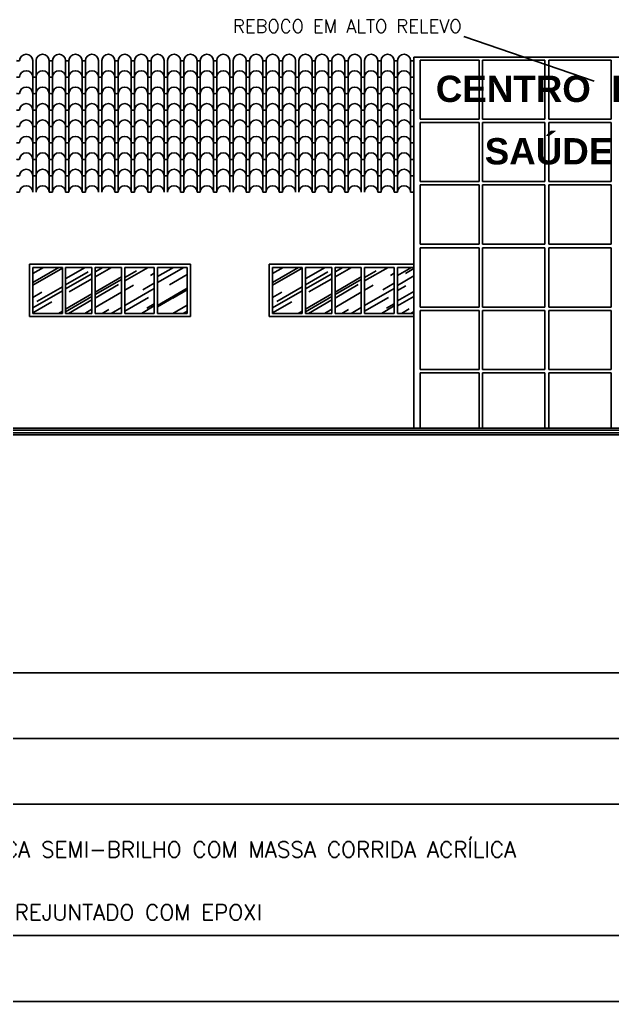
# Model space of a CAD drawing. Extents: x -410.3 to -320, y 119.3 to 190.5.
# Drawn here: x -371.6 to -362.58, y 119.26 to 134.2 of the extents above; entities that cross this region are included whole.
import ezdxf
from ezdxf.enums import TextEntityAlignment as Align

# ---------------------------------------------------------------- set-up
doc = ezdxf.new("R2010")
doc.units = 0
doc.header["$MEASUREMENT"] = 0
for name, color, linetype in [('ALVENARIA2', 9, 'CONTINUOUS'), ('COBERTURA', 6, 'CONTINUOUS'), ('HATCH', 30, 'CONTINUOUS'), ('JAPOR', 142, 'CONTINUOUS'), ('MARGEM1', 20, 'CONTINUOUS'), ('MARGEM3', 81, 'CONTINUOUS'), ('TEXTO2', 40, 'CONTINUOUS'), ('TEXTO3', 3, 'CONTINUOUS'), ('TEXTO5', 5, 'CONTINUOUS')]:
    doc.layers.add(name, color=color, linetype=linetype)
doc.styles.add('SANSSERIFBOLD', font='sasb____.pfb')
doc.styles.add('SIMPLEX', font='SIMPLEX.SHX')

msp = doc.modelspace()

# ---------------------------------------------------------------- hatches: boundary and pattern name
at = {"layer": 'JAPOR', "linetype": 'ByBlock'}
h = msp.add_hatch(dxfattribs=at)
h.set_pattern_fill('AR-RROOF', color=256, scale=0.3, angle=30, style=0)
h.set_pattern_definition([(30, (22.8048, -9.43797), (0.42157677, 0.58980762), [4.5, -0.6, 1.5, -0.3]), (30, (23.07534, -9.10856), (-0.45930762, 0.19554414), [0.9, -0.099, 1.8, -0.225]), (30, (22.8072, -9.14213), (1.25049963, 0.95407111), [2.4, -0.42, 1.2, -0.3])])
h.paths.add_polyline_path([(-370.454, 129.731), (-370.054, 129.731), (-370.054, 130.431), (-370.454, 130.431)])
h.paths.add_polyline_path([(-370.954, 130.431), (-371.404, 130.431), (-371.404, 129.731), (-370.954, 129.731)])
h.paths.add_polyline_path([(-370.904, 129.731), (-370.504, 129.731), (-370.504, 130.431), (-370.904, 130.431)])
h.paths.add_polyline_path([(-370.004, 129.731), (-369.554, 129.731), (-369.554, 130.431), (-370.004, 130.431)])
h = msp.add_hatch(dxfattribs=at)
h.set_pattern_fill('AR-RROOF', color=256, scale=0.3, angle=30, style=0)
h.set_pattern_definition([(30, (10.85357, -4.57914), (0.42157677, 0.58980762), [4.5, -0.6, 1.5, -0.3]), (30, (11.1241, -4.24974), (-0.45930762, 0.19554414), [0.9, -0.099, 1.8, -0.225]), (30, (10.85598, -4.2833), (1.25049963, 0.95407111), [2.4, -0.42, 1.2, -0.3])])
h.paths.add_polyline_path([(-369.054, 130.431), (-369.504, 130.431), (-369.504, 129.731), (-369.054, 129.731)])
h = msp.add_hatch(dxfattribs=at)
h.set_pattern_fill('AR-RROOF', color=256, scale=0.3, angle=30, style=0)
h.set_pattern_definition([(30, (26.4548, -9.43797), (0.42157677, 0.58980762), [4.5, -0.6, 1.5, -0.3]), (30, (26.72534, -9.10856), (-0.45930762, 0.19554414), [0.9, -0.099, 1.8, -0.225]), (30, (26.4572, -9.14213), (1.25049963, 0.95407111), [2.4, -0.42, 1.2, -0.3])])
h.paths.add_polyline_path([(-366.804, 129.731), (-366.404, 129.731), (-366.404, 130.431), (-366.804, 130.431)])
h.paths.add_polyline_path([(-367.304, 130.431), (-367.754, 130.431), (-367.754, 129.731), (-367.304, 129.731)])
h.paths.add_polyline_path([(-367.254, 129.731), (-366.854, 129.731), (-366.854, 130.431), (-367.254, 130.431)])
h.paths.add_polyline_path([(-366.354, 129.731), (-365.904, 129.731), (-365.904, 130.431), (-366.354, 130.431)])
h = msp.add_hatch(dxfattribs=at)
h.set_pattern_fill('AR-RROOF', color=256, scale=0.3, angle=30, style=0)
h.set_pattern_definition([(30, (0, -2.49258), (0.42157677, 0.58980762), [4.5, -0.6, 1.5, -0.3]), (30, (0.27054, -2.16318), (-0.45930762, 0.19554414), [0.9, -0.099, 1.8, -0.225]), (30, (0.0024, -2.19674), (1.25049963, 0.95407111), [2.4, -0.42, 1.2, -0.3])])
h.paths.add_polyline_path([(-365.604, 130.431), (-365.854, 130.431), (-365.854, 129.731), (-365.604, 129.731)])

# ---------------------------------------------------------------- linework, layer by layer
at = {"layer": 'ALVENARIA2', "linetype": 'ByBlock'}
for p, q in [((-365.604, 133.631), (-365.604, 127.981)), ((-357.654, 133.631), (-365.604, 133.631)), ((-343.704, 127.981), (-378.454, 127.981)), ((-343.704, 127.951), (-378.454, 127.951)), ((-343.704, 127.911), (-378.454, 127.911)), ((-343.704, 127.881), (-378.454, 127.881))]:
    msp.add_line(p, q, dxfattribs=at)
at = {"layer": 'COBERTURA'}
for p, q in [((-371.404, 133.328), (-371.404, 133.578)), ((-371.354, 133.328), (-371.354, 133.578)), ((-371.154, 133.328), (-371.154, 133.578)), ((-371.104, 133.328), (-371.104, 133.578)), ((-370.904, 133.328), (-370.904, 133.578)), ((-370.854, 133.328), (-370.854, 133.578)), ((-370.654, 133.328), (-370.654, 133.578)), ((-370.604, 133.328), (-370.604, 133.578)), ((-370.404, 133.328), (-370.404, 133.578)), ((-370.354, 133.328), (-370.354, 133.578)), ((-370.154, 133.328), (-370.154, 133.578)), ((-370.104, 133.328), (-370.104, 133.578)), ((-369.904, 133.328), (-369.904, 133.578)), ((-369.854, 133.328), (-369.854, 133.578)), ((-369.654, 133.328), (-369.654, 133.578)), ((-369.604, 133.328), (-369.604, 133.578)), ((-369.404, 133.328), (-369.404, 133.578)), ((-369.354, 133.328), (-369.354, 133.578)), ((-369.154, 133.328), (-369.154, 133.578)), ((-369.104, 133.328), (-369.104, 133.578)), ((-368.904, 133.328), (-368.904, 133.578)), ((-368.854, 133.328), (-368.854, 133.578)), ((-368.654, 133.328), (-368.654, 133.578)), ((-368.604, 133.328), (-368.604, 133.578)), ((-368.404, 133.328), (-368.404, 133.578)), ((-368.354, 133.328), (-368.354, 133.578)), ((-368.154, 133.328), (-368.154, 133.578)), ((-368.104, 133.328), (-368.104, 133.578)), ((-367.904, 133.328), (-367.904, 133.578)), ((-367.854, 133.328), (-367.854, 133.578)), ((-367.654, 133.328), (-367.654, 133.578)), ((-367.604, 133.328), (-367.604, 133.578)), ((-367.404, 133.328), (-367.404, 133.578)), ((-367.354, 133.328), (-367.354, 133.578)), ((-367.154, 133.328), (-367.154, 133.578)), ((-367.104, 133.328), (-367.104, 133.578)), ((-366.904, 133.328), (-366.904, 133.578)), ((-366.854, 133.328), (-366.854, 133.578)), ((-366.654, 133.328), (-366.654, 133.578)), ((-366.604, 133.328), (-366.604, 133.578)), ((-366.404, 133.328), (-366.404, 133.578)), ((-366.354, 133.328), (-366.354, 133.578)), ((-366.154, 133.328), (-366.154, 133.578)), ((-366.104, 133.328), (-366.104, 133.578)), ((-365.904, 133.328), (-365.904, 133.578)), ((-365.854, 133.328), (-365.854, 133.578)), ((-365.654, 133.328), (-365.654, 133.578)), ((-365.604, 133.328), (-365.604, 133.578)), ((-371.404, 133.078), (-371.404, 133.328)), ((-371.354, 133.078), (-371.354, 133.328)), ((-371.154, 133.078), (-371.154, 133.328)), ((-371.104, 133.078), (-371.104, 133.328)), ((-370.904, 133.078), (-370.904, 133.328)), ((-370.854, 133.078), (-370.854, 133.328)), ((-370.654, 133.078), (-370.654, 133.328)), ((-370.604, 133.078), (-370.604, 133.328)), ((-370.404, 133.078), (-370.404, 133.328)), ((-370.354, 133.078), (-370.354, 133.328)), ((-370.154, 133.078), (-370.154, 133.328)), ((-370.104, 133.078), (-370.104, 133.328)), ((-369.904, 133.078), (-369.904, 133.328)), ((-369.854, 133.078), (-369.854, 133.328)), ((-369.654, 133.078), (-369.654, 133.328)), ((-369.604, 133.078), (-369.604, 133.328)), ((-369.404, 133.078), (-369.404, 133.328)), ((-369.354, 133.078), (-369.354, 133.328)), ((-369.154, 133.078), (-369.154, 133.328)), ((-369.104, 133.078), (-369.104, 133.328)), ((-368.904, 133.078), (-368.904, 133.328)), ((-368.854, 133.078), (-368.854, 133.328)), ((-368.654, 133.078), (-368.654, 133.328)), ((-368.604, 133.078), (-368.604, 133.328)), ((-368.404, 133.078), (-368.404, 133.328)), ((-368.354, 133.078), (-368.354, 133.328)), ((-368.154, 133.078), (-368.154, 133.328)), ((-368.104, 133.078), (-368.104, 133.328)), ((-367.904, 133.078), (-367.904, 133.328)), ((-367.854, 133.078), (-367.854, 133.328)), ((-367.654, 133.078), (-367.654, 133.328)), ((-367.604, 133.078), (-367.604, 133.328)), ((-367.404, 133.078), (-367.404, 133.328)), ((-367.354, 133.078), (-367.354, 133.328)), ((-367.154, 133.078), (-367.154, 133.328)), ((-367.104, 133.078), (-367.104, 133.328)), ((-366.904, 133.078), (-366.904, 133.328)), ((-366.854, 133.078), (-366.854, 133.328)), ((-366.654, 133.078), (-366.654, 133.328)), ((-366.604, 133.078), (-366.604, 133.328)), ((-366.404, 133.078), (-366.404, 133.328)), ((-366.354, 133.078), (-366.354, 133.328)), ((-366.154, 133.078), (-366.154, 133.328)), ((-366.104, 133.078), (-366.104, 133.328)), ((-365.904, 133.078), (-365.904, 133.328)), ((-365.854, 133.078), (-365.854, 133.328)), ((-365.654, 133.078), (-365.654, 133.328)), ((-365.604, 133.078), (-365.604, 133.328)), ((-371.404, 132.828), (-371.404, 133.078)), ((-371.354, 132.828), (-371.354, 133.078)), ((-371.154, 132.828), (-371.154, 133.078)), ((-371.104, 132.828), (-371.104, 133.078)), ((-370.904, 132.828), (-370.904, 133.078)), ((-370.854, 132.828), (-370.854, 133.078)), ((-370.654, 132.828), (-370.654, 133.078)), ((-370.604, 132.828), (-370.604, 133.078)), ((-370.404, 132.828), (-370.404, 133.078)), ((-370.354, 132.828), (-370.354, 133.078)), ((-370.154, 132.828), (-370.154, 133.078)), ((-370.104, 132.828), (-370.104, 133.078)), ((-369.904, 132.828), (-369.904, 133.078)), ((-369.854, 132.828), (-369.854, 133.078)), ((-369.654, 132.828), (-369.654, 133.078)), ((-369.604, 132.828), (-369.604, 133.078)), ((-369.404, 132.828), (-369.404, 133.078)), ((-369.354, 132.828), (-369.354, 133.078)), ((-369.154, 132.828), (-369.154, 133.078)), ((-369.104, 132.828), (-369.104, 133.078)), ((-368.904, 132.828), (-368.904, 133.078)), ((-368.854, 132.828), (-368.854, 133.078)), ((-368.654, 132.828), (-368.654, 133.078)), ((-368.604, 132.828), (-368.604, 133.078)), ((-368.404, 132.828), (-368.404, 133.078)), ((-368.354, 132.828), (-368.354, 133.078)), ((-368.154, 132.828), (-368.154, 133.078)), ((-368.104, 132.828), (-368.104, 133.078)), ((-367.904, 132.828), (-367.904, 133.078)), ((-367.854, 132.828), (-367.854, 133.078)), ((-367.654, 132.828), (-367.654, 133.078)), ((-367.604, 132.828), (-367.604, 133.078)), ((-367.404, 132.828), (-367.404, 133.078)), ((-367.354, 132.828), (-367.354, 133.078)), ((-367.154, 132.828), (-367.154, 133.078)), ((-367.104, 132.828), (-367.104, 133.078)), ((-366.904, 132.828), (-366.904, 133.078)), ((-366.854, 132.828), (-366.854, 133.078)), ((-366.654, 132.828), (-366.654, 133.078)), ((-366.604, 132.828), (-366.604, 133.078)), ((-366.404, 132.828), (-366.404, 133.078)), ((-366.354, 132.828), (-366.354, 133.078)), ((-366.154, 132.828), (-366.154, 133.078)), ((-366.104, 132.828), (-366.104, 133.078)), ((-365.904, 132.828), (-365.904, 133.078)), ((-365.854, 132.828), (-365.854, 133.078)), ((-365.654, 132.828), (-365.654, 133.078)), ((-365.604, 132.828), (-365.604, 133.078)), ((-371.404, 132.578), (-371.404, 132.828)), ((-371.354, 132.578), (-371.354, 132.828)), ((-371.154, 132.578), (-371.154, 132.828)), ((-371.104, 132.578), (-371.104, 132.828)), ((-370.904, 132.578), (-370.904, 132.828)), ((-370.854, 132.578), (-370.854, 132.828)), ((-370.654, 132.578), (-370.654, 132.828)), ((-370.604, 132.578), (-370.604, 132.828)), ((-370.404, 132.578), (-370.404, 132.828)), ((-370.354, 132.578), (-370.354, 132.828)), ((-370.154, 132.578), (-370.154, 132.828)), ((-370.104, 132.578), (-370.104, 132.828)), ((-369.904, 132.578), (-369.904, 132.828)), ((-369.854, 132.578), (-369.854, 132.828)), ((-369.654, 132.578), (-369.654, 132.828)), ((-369.604, 132.578), (-369.604, 132.828)), ((-369.404, 132.578), (-369.404, 132.828)), ((-369.354, 132.578), (-369.354, 132.828)), ((-369.154, 132.578), (-369.154, 132.828)), ((-369.104, 132.578), (-369.104, 132.828)), ((-368.904, 132.578), (-368.904, 132.828)), ((-368.854, 132.578), (-368.854, 132.828)), ((-368.654, 132.578), (-368.654, 132.828)), ((-368.604, 132.578), (-368.604, 132.828)), ((-368.404, 132.578), (-368.404, 132.828)), ((-368.354, 132.578), (-368.354, 132.828)), ((-368.154, 132.578), (-368.154, 132.828)), ((-368.104, 132.578), (-368.104, 132.828)), ((-367.904, 132.578), (-367.904, 132.828)), ((-367.854, 132.578), (-367.854, 132.828)), ((-367.654, 132.578), (-367.654, 132.828)), ((-367.604, 132.578), (-367.604, 132.828)), ((-367.404, 132.578), (-367.404, 132.828)), ((-367.354, 132.578), (-367.354, 132.828)), ((-367.154, 132.578), (-367.154, 132.828)), ((-367.104, 132.578), (-367.104, 132.828)), ((-366.904, 132.578), (-366.904, 132.828)), ((-366.854, 132.578), (-366.854, 132.828)), ((-366.654, 132.578), (-366.654, 132.828)), ((-366.604, 132.578), (-366.604, 132.828)), ((-366.404, 132.578), (-366.404, 132.828)), ((-366.354, 132.578), (-366.354, 132.828)), ((-366.154, 132.578), (-366.154, 132.828)), ((-366.104, 132.578), (-366.104, 132.828)), ((-365.904, 132.578), (-365.904, 132.828)), ((-365.854, 132.578), (-365.854, 132.828)), ((-365.654, 132.578), (-365.654, 132.828)), ((-365.604, 132.578), (-365.604, 132.828)), ((-371.404, 132.328), (-371.404, 132.578)), ((-371.354, 132.328), (-371.354, 132.578)), ((-371.154, 132.328), (-371.154, 132.578)), ((-371.104, 132.328), (-371.104, 132.578)), ((-370.904, 132.328), (-370.904, 132.578)), ((-370.854, 132.328), (-370.854, 132.578)), ((-370.654, 132.328), (-370.654, 132.578)), ((-370.604, 132.328), (-370.604, 132.578)), ((-370.404, 132.328), (-370.404, 132.578)), ((-370.354, 132.328), (-370.354, 132.578)), ((-370.154, 132.328), (-370.154, 132.578)), ((-370.104, 132.328), (-370.104, 132.578)), ((-369.904, 132.328), (-369.904, 132.578)), ((-369.854, 132.328), (-369.854, 132.578)), ((-369.654, 132.328), (-369.654, 132.578)), ((-369.604, 132.328), (-369.604, 132.578)), ((-369.404, 132.328), (-369.404, 132.578)), ((-369.354, 132.328), (-369.354, 132.578)), ((-369.154, 132.328), (-369.154, 132.578)), ((-369.104, 132.328), (-369.104, 132.578)), ((-368.904, 132.328), (-368.904, 132.578)), ((-368.854, 132.328), (-368.854, 132.578)), ((-368.654, 132.328), (-368.654, 132.578)), ((-368.604, 132.328), (-368.604, 132.578)), ((-368.404, 132.328), (-368.404, 132.578)), ((-368.354, 132.328), (-368.354, 132.578)), ((-368.154, 132.328), (-368.154, 132.578)), ((-368.104, 132.328), (-368.104, 132.578)), ((-367.904, 132.328), (-367.904, 132.578)), ((-367.854, 132.328), (-367.854, 132.578)), ((-367.654, 132.328), (-367.654, 132.578)), ((-367.604, 132.328), (-367.604, 132.578)), ((-367.404, 132.328), (-367.404, 132.578)), ((-367.354, 132.328), (-367.354, 132.578)), ((-367.154, 132.328), (-367.154, 132.578)), ((-367.104, 132.328), (-367.104, 132.578)), ((-366.904, 132.328), (-366.904, 132.578)), ((-366.854, 132.328), (-366.854, 132.578)), ((-366.654, 132.328), (-366.654, 132.578)), ((-366.604, 132.328), (-366.604, 132.578)), ((-366.404, 132.328), (-366.404, 132.578)), ((-366.354, 132.328), (-366.354, 132.578)), ((-366.154, 132.328), (-366.154, 132.578)), ((-366.104, 132.328), (-366.104, 132.578)), ((-365.904, 132.328), (-365.904, 132.578)), ((-365.854, 132.328), (-365.854, 132.578)), ((-365.654, 132.328), (-365.654, 132.578)), ((-365.604, 132.328), (-365.604, 132.578)), ((-371.404, 132.078), (-371.404, 132.328)), ((-371.354, 132.078), (-371.354, 132.328)), ((-371.154, 132.078), (-371.154, 132.328)), ((-371.104, 132.078), (-371.104, 132.328)), ((-370.904, 132.078), (-370.904, 132.328)), ((-370.854, 132.078), (-370.854, 132.328)), ((-370.654, 132.078), (-370.654, 132.328)), ((-370.604, 132.078), (-370.604, 132.328)), ((-370.404, 132.078), (-370.404, 132.328)), ((-370.354, 132.078), (-370.354, 132.328)), ((-370.154, 132.078), (-370.154, 132.328)), ((-370.104, 132.078), (-370.104, 132.328)), ((-369.904, 132.078), (-369.904, 132.328)), ((-369.854, 132.078), (-369.854, 132.328)), ((-369.654, 132.078), (-369.654, 132.328)), ((-369.604, 132.078), (-369.604, 132.328)), ((-369.404, 132.078), (-369.404, 132.328)), ((-369.354, 132.078), (-369.354, 132.328)), ((-369.154, 132.078), (-369.154, 132.328)), ((-369.104, 132.078), (-369.104, 132.328)), ((-368.904, 132.078), (-368.904, 132.328)), ((-368.854, 132.078), (-368.854, 132.328)), ((-368.654, 132.078), (-368.654, 132.328)), ((-368.604, 132.078), (-368.604, 132.328)), ((-368.404, 132.078), (-368.404, 132.328)), ((-368.354, 132.078), (-368.354, 132.328)), ((-368.154, 132.078), (-368.154, 132.328)), ((-368.104, 132.078), (-368.104, 132.328)), ((-367.904, 132.078), (-367.904, 132.328)), ((-367.854, 132.078), (-367.854, 132.328)), ((-367.654, 132.078), (-367.654, 132.328)), ((-367.604, 132.078), (-367.604, 132.328)), ((-367.404, 132.078), (-367.404, 132.328)), ((-367.354, 132.078), (-367.354, 132.328)), ((-367.154, 132.078), (-367.154, 132.328)), ((-367.104, 132.078), (-367.104, 132.328)), ((-366.904, 132.078), (-366.904, 132.328)), ((-366.854, 132.078), (-366.854, 132.328)), ((-366.654, 132.078), (-366.654, 132.328)), ((-366.604, 132.078), (-366.604, 132.328)), ((-366.404, 132.078), (-366.404, 132.328)), ((-366.354, 132.078), (-366.354, 132.328)), ((-366.154, 132.078), (-366.154, 132.328)), ((-366.104, 132.078), (-366.104, 132.328)), ((-365.904, 132.078), (-365.904, 132.328)), ((-365.854, 132.078), (-365.854, 132.328)), ((-365.654, 132.078), (-365.654, 132.328)), ((-365.604, 132.078), (-365.604, 132.328)), ((-371.404, 131.828), (-371.404, 132.078)), ((-371.354, 131.828), (-371.354, 132.078)), ((-371.154, 131.828), (-371.154, 132.078)), ((-371.104, 131.828), (-371.104, 132.078)), ((-370.904, 131.828), (-370.904, 132.078)), ((-370.854, 131.828), (-370.854, 132.078)), ((-370.654, 131.828), (-370.654, 132.078)), ((-370.604, 131.828), (-370.604, 132.078)), ((-370.404, 131.828), (-370.404, 132.078)), ((-370.354, 131.828), (-370.354, 132.078)), ((-370.154, 131.828), (-370.154, 132.078)), ((-370.104, 131.828), (-370.104, 132.078)), ((-369.904, 131.828), (-369.904, 132.078)), ((-369.854, 131.828), (-369.854, 132.078)), ((-369.654, 131.828), (-369.654, 132.078)), ((-369.604, 131.828), (-369.604, 132.078)), ((-369.404, 131.828), (-369.404, 132.078)), ((-369.354, 131.828), (-369.354, 132.078)), ((-369.154, 131.828), (-369.154, 132.078)), ((-369.104, 131.828), (-369.104, 132.078)), ((-368.904, 131.828), (-368.904, 132.078)), ((-368.854, 131.828), (-368.854, 132.078)), ((-368.654, 131.828), (-368.654, 132.078)), ((-368.604, 131.828), (-368.604, 132.078)), ((-368.404, 131.828), (-368.404, 132.078)), ((-368.354, 131.828), (-368.354, 132.078)), ((-368.154, 131.828), (-368.154, 132.078)), ((-368.104, 131.828), (-368.104, 132.078)), ((-367.904, 131.828), (-367.904, 132.078)), ((-367.854, 131.828), (-367.854, 132.078)), ((-367.654, 131.828), (-367.654, 132.078)), ((-367.604, 131.828), (-367.604, 132.078)), ((-367.404, 131.828), (-367.404, 132.078)), ((-367.354, 131.828), (-367.354, 132.078)), ((-367.154, 131.828), (-367.154, 132.078)), ((-367.104, 131.828), (-367.104, 132.078)), ((-366.904, 131.828), (-366.904, 132.078)), ((-366.854, 131.828), (-366.854, 132.078)), ((-366.654, 131.828), (-366.654, 132.078)), ((-366.604, 131.828), (-366.604, 132.078)), ((-366.404, 131.828), (-366.404, 132.078)), ((-366.354, 131.828), (-366.354, 132.078)), ((-366.154, 131.828), (-366.154, 132.078)), ((-366.104, 131.828), (-366.104, 132.078)), ((-365.904, 131.828), (-365.904, 132.078)), ((-365.854, 131.828), (-365.854, 132.078)), ((-365.654, 131.828), (-365.654, 132.078)), ((-365.604, 131.828), (-365.604, 132.078)), ((-371.404, 131.578), (-371.404, 131.828)), ((-371.354, 131.578), (-371.354, 131.828)), ((-371.154, 131.578), (-371.154, 131.828)), ((-371.104, 131.578), (-371.104, 131.828)), ((-370.904, 131.578), (-370.904, 131.828)), ((-370.854, 131.578), (-370.854, 131.828)), ((-370.654, 131.578), (-370.654, 131.828)), ((-370.604, 131.578), (-370.604, 131.828)), ((-370.404, 131.578), (-370.404, 131.828)), ((-370.354, 131.578), (-370.354, 131.828)), ((-370.154, 131.578), (-370.154, 131.828)), ((-370.104, 131.578), (-370.104, 131.828)), ((-369.904, 131.578), (-369.904, 131.828)), ((-369.854, 131.578), (-369.854, 131.828)), ((-369.654, 131.578), (-369.654, 131.828)), ((-369.604, 131.578), (-369.604, 131.828)), ((-369.404, 131.578), (-369.404, 131.828)), ((-369.354, 131.578), (-369.354, 131.828)), ((-369.154, 131.578), (-369.154, 131.828)), ((-369.104, 131.578), (-369.104, 131.828)), ((-368.904, 131.578), (-368.904, 131.828)), ((-368.854, 131.578), (-368.854, 131.828)), ((-368.654, 131.578), (-368.654, 131.828)), ((-368.604, 131.578), (-368.604, 131.828)), ((-368.404, 131.578), (-368.404, 131.828)), ((-368.354, 131.578), (-368.354, 131.828)), ((-368.154, 131.578), (-368.154, 131.828)), ((-368.104, 131.578), (-368.104, 131.828)), ((-367.904, 131.578), (-367.904, 131.828)), ((-367.854, 131.578), (-367.854, 131.828)), ((-367.654, 131.578), (-367.654, 131.828)), ((-367.604, 131.578), (-367.604, 131.828)), ((-367.404, 131.578), (-367.404, 131.828)), ((-367.354, 131.578), (-367.354, 131.828)), ((-367.154, 131.578), (-367.154, 131.828)), ((-367.104, 131.578), (-367.104, 131.828)), ((-366.904, 131.578), (-366.904, 131.828)), ((-366.854, 131.578), (-366.854, 131.828)), ((-366.654, 131.578), (-366.654, 131.828)), ((-366.604, 131.578), (-366.604, 131.828)), ((-366.404, 131.578), (-366.404, 131.828)), ((-366.354, 131.578), (-366.354, 131.828)), ((-366.154, 131.578), (-366.154, 131.828)), ((-366.104, 131.578), (-366.104, 131.828)), ((-365.904, 131.578), (-365.904, 131.828)), ((-365.854, 131.578), (-365.854, 131.828)), ((-365.654, 131.578), (-365.654, 131.828)), ((-365.604, 131.578), (-365.604, 131.828))]:
    msp.add_line(p, q, dxfattribs=at)
for centre, start, end in [((-371.504, 133.574), 1.8272, 178.1728), ((-371.254, 133.574), 1.8272, 178.1728), ((-371.004, 133.574), 1.8272, 178.1728), ((-370.754, 133.574), 1.8272, 178.1728), ((-370.504, 133.574), 1.8272, 178.1728), ((-370.254, 133.574), 1.8272, 178.1728), ((-370.004, 133.574), 1.8272, 178.1728), ((-369.754, 133.574), 1.8272, 178.1728), ((-369.504, 133.574), 1.8272, 178.1728), ((-369.254, 133.574), 1.8272, 178.1728), ((-369.004, 133.574), 1.8272, 178.1728), ((-368.754, 133.574), 1.8272, 178.1728), ((-368.504, 133.574), 1.8272, 178.1728), ((-368.254, 133.574), 1.8272, 178.1728), ((-368.004, 133.574), 1.8272, 178.1728), ((-367.754, 133.574), 1.8272, 178.1728), ((-367.504, 133.574), 1.8272, 178.1728), ((-367.254, 133.574), 1.8272, 178.1728), ((-367.004, 133.574), 1.8272, 178.1728), ((-366.754, 133.574), 1.8272, 178.1728), ((-366.504, 133.574), 1.8272, 178.1728), ((-366.254, 133.574), 1.8272, 178.1728), ((-366.004, 133.574), 1.8272, 178.1728), ((-365.754, 133.574), 1.8272, 178.1728), ((-371.629, 133.674), 255.4924, 284.5076), ((-371.129, 133.674), 255.4924, 284.5076), ((-370.879, 133.674), 255.4924, 284.5076), ((-370.629, 133.674), 255.4924, 284.5076), ((-370.129, 133.674), 255.4924, 284.5076), ((-369.879, 133.674), 255.4924, 284.5076), ((-369.629, 133.674), 255.4924, 284.5076), ((-369.129, 133.674), 255.4924, 284.5076), ((-368.879, 133.674), 255.4924, 284.5076), ((-368.629, 133.674), 255.4924, 284.5076), ((-368.129, 133.674), 255.4924, 284.5076), ((-367.879, 133.674), 255.4924, 284.5076), ((-367.629, 133.674), 255.4924, 284.5076), ((-367.129, 133.674), 255.4924, 284.5076), ((-366.879, 133.674), 255.4924, 284.5076), ((-366.629, 133.674), 255.4924, 284.5076), ((-366.129, 133.674), 255.4924, 284.5076), ((-365.879, 133.674), 255.4924, 284.5076), ((-365.629, 133.674), 255.4924, 284.5076), ((-371.629, 133.424), 255.4924, 284.5076), ((-371.629, 133.424), 255.4924, 284.5076), ((-371.629, 133.424), 255.4924, 284.5076), ((-371.504, 133.324), 1.8272, 178.1728), ((-371.504, 133.324), 1.8272, 178.1728), ((-371.504, 133.324), 1.8272, 178.1728), ((-371.379, 133.424), 255.4924, 284.5076), ((-371.254, 133.324), 1.8272, 178.1728), ((-371.254, 133.324), 1.8272, 178.1728), ((-371.254, 133.324), 1.8272, 178.1728), ((-371.129, 133.424), 255.4924, 284.5076), ((-371.129, 133.424), 255.4924, 284.5076), ((-371.129, 133.424), 255.4924, 284.5076), ((-371.004, 133.324), 1.8272, 178.1728), ((-371.004, 133.324), 1.8272, 178.1728), ((-371.004, 133.324), 1.8272, 178.1728), ((-370.879, 133.424), 255.4924, 284.5076), ((-370.879, 133.424), 255.4924, 284.5076), ((-370.879, 133.424), 255.4924, 284.5076), ((-370.754, 133.324), 1.8272, 178.1728), ((-370.754, 133.324), 1.8272, 178.1728), ((-370.754, 133.324), 1.8272, 178.1728), ((-370.629, 133.424), 255.4924, 284.5076), ((-370.629, 133.424), 255.4924, 284.5076), ((-370.629, 133.424), 255.4924, 284.5076), ((-370.504, 133.324), 1.8272, 178.1728), ((-370.504, 133.324), 1.8272, 178.1728), ((-370.504, 133.324), 1.8272, 178.1728), ((-370.379, 133.424), 255.4924, 284.5076), ((-370.254, 133.324), 1.8272, 178.1728), ((-370.254, 133.324), 1.8272, 178.1728), ((-370.254, 133.324), 1.8272, 178.1728), ((-370.129, 133.424), 255.4924, 284.5076), ((-370.129, 133.424), 255.4924, 284.5076), ((-370.129, 133.424), 255.4924, 284.5076), ((-370.004, 133.324), 1.8272, 178.1728), ((-370.004, 133.324), 1.8272, 178.1728), ((-370.004, 133.324), 1.8272, 178.1728), ((-369.879, 133.424), 255.4924, 284.5076), ((-369.879, 133.424), 255.4924, 284.5076), ((-369.879, 133.424), 255.4924, 284.5076), ((-369.754, 133.324), 1.8272, 178.1728), ((-369.754, 133.324), 1.8272, 178.1728), ((-369.754, 133.324), 1.8272, 178.1728), ((-369.629, 133.424), 255.4924, 284.5076), ((-369.629, 133.424), 255.4924, 284.5076), ((-369.629, 133.424), 255.4924, 284.5076), ((-369.504, 133.324), 1.8272, 178.1728), ((-369.504, 133.324), 1.8272, 178.1728), ((-369.504, 133.324), 1.8272, 178.1728), ((-369.379, 133.424), 255.4924, 284.5076), ((-369.254, 133.324), 1.8272, 178.1728), ((-369.254, 133.324), 1.8272, 178.1728), ((-369.254, 133.324), 1.8272, 178.1728), ((-369.129, 133.424), 255.4924, 284.5076), ((-369.129, 133.424), 255.4924, 284.5076), ((-369.129, 133.424), 255.4924, 284.5076), ((-369.004, 133.324), 1.8272, 178.1728), ((-369.004, 133.324), 1.8272, 178.1728), ((-369.004, 133.324), 1.8272, 178.1728), ((-368.879, 133.424), 255.4924, 284.5076), ((-368.879, 133.424), 255.4924, 284.5076), ((-368.879, 133.424), 255.4924, 284.5076), ((-368.754, 133.324), 1.8272, 178.1728), ((-368.754, 133.324), 1.8272, 178.1728), ((-368.754, 133.324), 1.8272, 178.1728), ((-368.629, 133.424), 255.4924, 284.5076), ((-368.629, 133.424), 255.4924, 284.5076), ((-368.629, 133.424), 255.4924, 284.5076), ((-368.504, 133.324), 1.8272, 178.1728), ((-368.504, 133.324), 1.8272, 178.1728), ((-368.504, 133.324), 1.8272, 178.1728), ((-368.379, 133.424), 255.4924, 284.5076), ((-368.254, 133.324), 1.8272, 178.1728), ((-368.254, 133.324), 1.8272, 178.1728), ((-368.254, 133.324), 1.8272, 178.1728), ((-368.129, 133.424), 255.4924, 284.5076), ((-368.129, 133.424), 255.4924, 284.5076), ((-368.129, 133.424), 255.4924, 284.5076), ((-368.004, 133.324), 1.8272, 178.1728), ((-368.004, 133.324), 1.8272, 178.1728), ((-368.004, 133.324), 1.8272, 178.1728), ((-367.879, 133.424), 255.4924, 284.5076), ((-367.879, 133.424), 255.4924, 284.5076), ((-367.879, 133.424), 255.4924, 284.5076), ((-367.754, 133.324), 1.8272, 178.1728), ((-367.754, 133.324), 1.8272, 178.1728), ((-367.754, 133.324), 1.8272, 178.1728), ((-367.629, 133.424), 255.4924, 284.5076), ((-367.629, 133.424), 255.4924, 284.5076), ((-367.629, 133.424), 255.4924, 284.5076), ((-367.504, 133.324), 1.8272, 178.1728), ((-367.504, 133.324), 1.8272, 178.1728), ((-367.504, 133.324), 1.8272, 178.1728), ((-367.379, 133.424), 255.4924, 284.5076), ((-367.254, 133.324), 1.8272, 178.1728), ((-367.254, 133.324), 1.8272, 178.1728), ((-367.254, 133.324), 1.8272, 178.1728), ((-367.129, 133.424), 255.4924, 284.5076), ((-367.129, 133.424), 255.4924, 284.5076), ((-367.129, 133.424), 255.4924, 284.5076), ((-367.004, 133.324), 1.8272, 178.1728), ((-367.004, 133.324), 1.8272, 178.1728), ((-367.004, 133.324), 1.8272, 178.1728), ((-366.879, 133.424), 255.4924, 284.5076), ((-366.879, 133.424), 255.4924, 284.5076), ((-366.879, 133.424), 255.4924, 284.5076), ((-366.754, 133.324), 1.8272, 178.1728), ((-366.754, 133.324), 1.8272, 178.1728), ((-366.754, 133.324), 1.8272, 178.1728), ((-366.629, 133.424), 255.4924, 284.5076), ((-366.629, 133.424), 255.4924, 284.5076), ((-366.629, 133.424), 255.4924, 284.5076), ((-366.504, 133.324), 1.8272, 178.1728), ((-366.504, 133.324), 1.8272, 178.1728), ((-366.504, 133.324), 1.8272, 178.1728), ((-366.379, 133.424), 255.4924, 284.5076), ((-366.254, 133.324), 1.8272, 178.1728), ((-366.254, 133.324), 1.8272, 178.1728), ((-366.254, 133.324), 1.8272, 178.1728), ((-366.129, 133.424), 255.4924, 284.5076), ((-366.129, 133.424), 255.4924, 284.5076), ((-366.129, 133.424), 255.4924, 284.5076), ((-366.004, 133.324), 1.8272, 178.1728), ((-366.004, 133.324), 1.8272, 178.1728), ((-366.004, 133.324), 1.8272, 178.1728), ((-365.879, 133.424), 255.4924, 284.5076), ((-365.879, 133.424), 255.4924, 284.5076), ((-365.879, 133.424), 255.4924, 284.5076), ((-365.754, 133.324), 1.8272, 178.1728), ((-365.754, 133.324), 1.8272, 178.1728), ((-365.754, 133.324), 1.8272, 178.1728), ((-365.629, 133.424), 255.4924, 284.5076), ((-365.629, 133.424), 255.4924, 284.5076), ((-365.629, 133.424), 255.4924, 284.5076), ((-371.504, 133.074), 1.8272, 178.1728), ((-371.504, 133.074), 1.8272, 178.1728), ((-371.254, 133.074), 1.8272, 178.1728), ((-371.254, 133.074), 1.8272, 178.1728), ((-371.004, 133.074), 1.8272, 178.1728), ((-371.004, 133.074), 1.8272, 178.1728), ((-370.754, 133.074), 1.8272, 178.1728), ((-370.754, 133.074), 1.8272, 178.1728), ((-370.504, 133.074), 1.8272, 178.1728), ((-370.504, 133.074), 1.8272, 178.1728), ((-370.254, 133.074), 1.8272, 178.1728), ((-370.254, 133.074), 1.8272, 178.1728), ((-370.004, 133.074), 1.8272, 178.1728), ((-370.004, 133.074), 1.8272, 178.1728), ((-369.754, 133.074), 1.8272, 178.1728), ((-369.754, 133.074), 1.8272, 178.1728), ((-369.504, 133.074), 1.8272, 178.1728), ((-369.504, 133.074), 1.8272, 178.1728), ((-369.254, 133.074), 1.8272, 178.1728), ((-369.254, 133.074), 1.8272, 178.1728), ((-369.004, 133.074), 1.8272, 178.1728), ((-369.004, 133.074), 1.8272, 178.1728), ((-368.754, 133.074), 1.8272, 178.1728), ((-368.754, 133.074), 1.8272, 178.1728), ((-368.504, 133.074), 1.8272, 178.1728), ((-368.504, 133.074), 1.8272, 178.1728), ((-368.254, 133.074), 1.8272, 178.1728), ((-368.254, 133.074), 1.8272, 178.1728), ((-368.004, 133.074), 1.8272, 178.1728), ((-368.004, 133.074), 1.8272, 178.1728), ((-367.754, 133.074), 1.8272, 178.1728), ((-367.754, 133.074), 1.8272, 178.1728), ((-367.504, 133.074), 1.8272, 178.1728), ((-367.504, 133.074), 1.8272, 178.1728), ((-367.254, 133.074), 1.8272, 178.1728), ((-367.254, 133.074), 1.8272, 178.1728), ((-367.004, 133.074), 1.8272, 178.1728), ((-367.004, 133.074), 1.8272, 178.1728), ((-366.754, 133.074), 1.8272, 178.1728), ((-366.754, 133.074), 1.8272, 178.1728), ((-366.504, 133.074), 1.8272, 178.1728), ((-366.504, 133.074), 1.8272, 178.1728), ((-366.254, 133.074), 1.8272, 178.1728), ((-366.254, 133.074), 1.8272, 178.1728), ((-366.004, 133.074), 1.8272, 178.1728), ((-366.004, 133.074), 1.8272, 178.1728), ((-365.754, 133.074), 1.8272, 178.1728), ((-365.754, 133.074), 1.8272, 178.1728), ((-371.629, 133.174), 255.4924, 284.5076), ((-371.629, 133.174), 255.4924, 284.5076), ((-371.379, 133.174), 255.4924, 284.5076), ((-371.129, 133.174), 255.4924, 284.5076), ((-371.129, 133.174), 255.4924, 284.5076), ((-370.879, 133.174), 255.4924, 284.5076), ((-370.879, 133.174), 255.4924, 284.5076), ((-370.629, 133.174), 255.4924, 284.5076), ((-370.629, 133.174), 255.4924, 284.5076), ((-370.379, 133.174), 255.4924, 284.5076), ((-370.129, 133.174), 255.4924, 284.5076), ((-370.129, 133.174), 255.4924, 284.5076), ((-369.879, 133.174), 255.4924, 284.5076), ((-369.879, 133.174), 255.4924, 284.5076), ((-369.629, 133.174), 255.4924, 284.5076), ((-369.629, 133.174), 255.4924, 284.5076), ((-369.379, 133.174), 255.4924, 284.5076), ((-369.129, 133.174), 255.4924, 284.5076), ((-369.129, 133.174), 255.4924, 284.5076), ((-368.879, 133.174), 255.4924, 284.5076), ((-368.879, 133.174), 255.4924, 284.5076), ((-368.629, 133.174), 255.4924, 284.5076), ((-368.629, 133.174), 255.4924, 284.5076), ((-368.379, 133.174), 255.4924, 284.5076), ((-368.129, 133.174), 255.4924, 284.5076), ((-368.129, 133.174), 255.4924, 284.5076), ((-367.879, 133.174), 255.4924, 284.5076), ((-367.879, 133.174), 255.4924, 284.5076), ((-367.629, 133.174), 255.4924, 284.5076), ((-367.629, 133.174), 255.4924, 284.5076), ((-367.379, 133.174), 255.4924, 284.5076), ((-367.129, 133.174), 255.4924, 284.5076), ((-367.129, 133.174), 255.4924, 284.5076), ((-366.879, 133.174), 255.4924, 284.5076), ((-366.879, 133.174), 255.4924, 284.5076), ((-366.629, 133.174), 255.4924, 284.5076), ((-366.629, 133.174), 255.4924, 284.5076), ((-366.379, 133.174), 255.4924, 284.5076), ((-366.129, 133.174), 255.4924, 284.5076), ((-366.129, 133.174), 255.4924, 284.5076), ((-365.879, 133.174), 255.4924, 284.5076), ((-365.879, 133.174), 255.4924, 284.5076), ((-365.629, 133.174), 255.4924, 284.5076), ((-365.629, 133.174), 255.4924, 284.5076), ((-371.504, 132.824), 1.8272, 178.1728), ((-371.254, 132.824), 1.8272, 178.1728), ((-371.004, 132.824), 1.8272, 178.1728), ((-370.754, 132.824), 1.8272, 178.1728), ((-370.504, 132.824), 1.8272, 178.1728), ((-370.254, 132.824), 1.8272, 178.1728), ((-370.004, 132.824), 1.8272, 178.1728), ((-369.754, 132.824), 1.8272, 178.1728), ((-369.504, 132.824), 1.8272, 178.1728), ((-369.254, 132.824), 1.8272, 178.1728), ((-369.004, 132.824), 1.8272, 178.1728), ((-368.754, 132.824), 1.8272, 178.1728), ((-368.504, 132.824), 1.8272, 178.1728), ((-368.254, 132.824), 1.8272, 178.1728), ((-368.004, 132.824), 1.8272, 178.1728), ((-367.754, 132.824), 1.8272, 178.1728), ((-367.504, 132.824), 1.8272, 178.1728), ((-367.254, 132.824), 1.8272, 178.1728), ((-367.004, 132.824), 1.8272, 178.1728), ((-366.754, 132.824), 1.8272, 178.1728), ((-366.504, 132.824), 1.8272, 178.1728), ((-366.254, 132.824), 1.8272, 178.1728), ((-366.004, 132.824), 1.8272, 178.1728), ((-365.754, 132.824), 1.8272, 178.1728), ((-371.629, 132.924), 255.4924, 284.5076), ((-371.379, 132.924), 255.4924, 284.5076), ((-371.129, 132.924), 255.4924, 284.5076), ((-370.879, 132.924), 255.4924, 284.5076), ((-370.629, 132.924), 255.4924, 284.5076), ((-370.379, 132.924), 255.4924, 284.5076), ((-370.129, 132.924), 255.4924, 284.5076), ((-369.879, 132.924), 255.4924, 284.5076), ((-369.629, 132.924), 255.4924, 284.5076), ((-369.379, 132.924), 255.4924, 284.5076), ((-369.129, 132.924), 255.4924, 284.5076), ((-368.879, 132.924), 255.4924, 284.5076), ((-368.629, 132.924), 255.4924, 284.5076), ((-368.379, 132.924), 255.4924, 284.5076), ((-368.129, 132.924), 255.4924, 284.5076), ((-367.879, 132.924), 255.4924, 284.5076), ((-367.629, 132.924), 255.4924, 284.5076), ((-367.379, 132.924), 255.4924, 284.5076), ((-367.129, 132.924), 255.4924, 284.5076), ((-366.879, 132.924), 255.4924, 284.5076), ((-366.629, 132.924), 255.4924, 284.5076), ((-366.379, 132.924), 255.4924, 284.5076), ((-366.129, 132.924), 255.4924, 284.5076), ((-365.879, 132.924), 255.4924, 284.5076), ((-365.629, 132.924), 255.4924, 284.5076), ((-371.629, 132.674), 255.4924, 284.5076), ((-371.504, 132.574), 1.8272, 178.1728), ((-371.379, 132.674), 255.4924, 284.5076), ((-371.254, 132.574), 1.8272, 178.1728), ((-371.129, 132.674), 255.4924, 284.5076), ((-371.004, 132.574), 1.8272, 178.1728), ((-370.879, 132.674), 255.4924, 284.5076), ((-370.754, 132.574), 1.8272, 178.1728), ((-370.629, 132.674), 255.4924, 284.5076), ((-370.504, 132.574), 1.8272, 178.1728), ((-370.379, 132.674), 255.4924, 284.5076), ((-370.254, 132.574), 1.8272, 178.1728), ((-370.129, 132.674), 255.4924, 284.5076), ((-370.004, 132.574), 1.8272, 178.1728), ((-369.879, 132.674), 255.4924, 284.5076), ((-369.754, 132.574), 1.8272, 178.1728), ((-369.629, 132.674), 255.4924, 284.5076), ((-369.504, 132.574), 1.8272, 178.1728), ((-369.379, 132.674), 255.4924, 284.5076), ((-369.254, 132.574), 1.8272, 178.1728), ((-369.129, 132.674), 255.4924, 284.5076), ((-369.004, 132.574), 1.8272, 178.1728), ((-368.879, 132.674), 255.4924, 284.5076), ((-368.754, 132.574), 1.8272, 178.1728), ((-368.629, 132.674), 255.4924, 284.5076), ((-368.504, 132.574), 1.8272, 178.1728), ((-368.379, 132.674), 255.4924, 284.5076), ((-368.254, 132.574), 1.8272, 178.1728), ((-368.129, 132.674), 255.4924, 284.5076), ((-368.004, 132.574), 1.8272, 178.1728), ((-367.879, 132.674), 255.4924, 284.5076), ((-367.754, 132.574), 1.8272, 178.1728), ((-367.629, 132.674), 255.4924, 284.5076), ((-367.504, 132.574), 1.8272, 178.1728), ((-367.379, 132.674), 255.4924, 284.5076), ((-367.254, 132.574), 1.8272, 178.1728), ((-367.129, 132.674), 255.4924, 284.5076), ((-367.004, 132.574), 1.8272, 178.1728), ((-366.879, 132.674), 255.4924, 284.5076), ((-366.754, 132.574), 1.8272, 178.1728), ((-366.629, 132.674), 255.4924, 284.5076), ((-366.504, 132.574), 1.8272, 178.1728), ((-366.379, 132.674), 255.4924, 284.5076), ((-366.254, 132.574), 1.8272, 178.1728), ((-366.129, 132.674), 255.4924, 284.5076), ((-366.004, 132.574), 1.8272, 178.1728), ((-365.879, 132.674), 255.4924, 284.5076), ((-365.754, 132.574), 1.8272, 178.1728), ((-365.629, 132.674), 255.4924, 284.5076), ((-371.504, 132.324), 1.8272, 178.1728), ((-371.254, 132.324), 1.8272, 178.1728), ((-371.004, 132.324), 1.8272, 178.1728), ((-370.754, 132.324), 1.8272, 178.1728), ((-370.504, 132.324), 1.8272, 178.1728), ((-370.254, 132.324), 1.8272, 178.1728), ((-370.004, 132.324), 1.8272, 178.1728), ((-369.754, 132.324), 1.8272, 178.1728), ((-369.504, 132.324), 1.8272, 178.1728), ((-369.254, 132.324), 1.8272, 178.1728), ((-369.004, 132.324), 1.8272, 178.1728), ((-368.754, 132.324), 1.8272, 178.1728), ((-368.504, 132.324), 1.8272, 178.1728), ((-368.254, 132.324), 1.8272, 178.1728), ((-368.004, 132.324), 1.8272, 178.1728), ((-367.754, 132.324), 1.8272, 178.1728), ((-367.504, 132.324), 1.8272, 178.1728), ((-367.254, 132.324), 1.8272, 178.1728), ((-367.004, 132.324), 1.8272, 178.1728), ((-366.754, 132.324), 1.8272, 178.1728), ((-366.504, 132.324), 1.8272, 178.1728), ((-366.254, 132.324), 1.8272, 178.1728), ((-366.004, 132.324), 1.8272, 178.1728), ((-365.754, 132.324), 1.8272, 178.1728), ((-371.629, 132.424), 255.4924, 284.5076), ((-371.379, 132.424), 255.4924, 284.5076), ((-371.129, 132.424), 255.4924, 284.5076), ((-370.879, 132.424), 255.4924, 284.5076), ((-370.629, 132.424), 255.4924, 284.5076), ((-370.379, 132.424), 255.4924, 284.5076), ((-370.129, 132.424), 255.4924, 284.5076), ((-369.879, 132.424), 255.4924, 284.5076), ((-369.629, 132.424), 255.4924, 284.5076), ((-369.379, 132.424), 255.4924, 284.5076), ((-369.129, 132.424), 255.4924, 284.5076), ((-368.879, 132.424), 255.4924, 284.5076), ((-368.629, 132.424), 255.4924, 284.5076), ((-368.379, 132.424), 255.4924, 284.5076), ((-368.129, 132.424), 255.4924, 284.5076), ((-367.879, 132.424), 255.4924, 284.5076), ((-367.629, 132.424), 255.4924, 284.5076), ((-367.379, 132.424), 255.4924, 284.5076), ((-367.129, 132.424), 255.4924, 284.5076), ((-366.879, 132.424), 255.4924, 284.5076), ((-366.629, 132.424), 255.4924, 284.5076), ((-366.379, 132.424), 255.4924, 284.5076), ((-366.129, 132.424), 255.4924, 284.5076), ((-365.879, 132.424), 255.4924, 284.5076), ((-365.629, 132.424), 255.4924, 284.5076), ((-371.504, 132.074), 1.8272, 178.1728), ((-371.254, 132.074), 1.8272, 178.1728), ((-371.004, 132.074), 1.8272, 178.1728), ((-370.754, 132.074), 1.8272, 178.1728), ((-370.504, 132.074), 1.8272, 178.1728), ((-370.254, 132.074), 1.8272, 178.1728), ((-370.004, 132.074), 1.8272, 178.1728), ((-369.754, 132.074), 1.8272, 178.1728), ((-369.504, 132.074), 1.8272, 178.1728), ((-369.254, 132.074), 1.8272, 178.1728), ((-369.004, 132.074), 1.8272, 178.1728), ((-368.754, 132.074), 1.8272, 178.1728), ((-368.504, 132.074), 1.8272, 178.1728), ((-368.254, 132.074), 1.8272, 178.1728), ((-368.004, 132.074), 1.8272, 178.1728), ((-367.754, 132.074), 1.8272, 178.1728), ((-367.504, 132.074), 1.8272, 178.1728), ((-367.254, 132.074), 1.8272, 178.1728), ((-367.004, 132.074), 1.8272, 178.1728), ((-366.754, 132.074), 1.8272, 178.1728), ((-366.504, 132.074), 1.8272, 178.1728), ((-366.254, 132.074), 1.8272, 178.1728), ((-366.004, 132.074), 1.8272, 178.1728), ((-365.754, 132.074), 1.8272, 178.1728), ((-371.629, 132.174), 255.4924, 284.5076), ((-371.379, 132.174), 255.4924, 284.5076), ((-371.129, 132.174), 255.4924, 284.5076), ((-370.879, 132.174), 255.4924, 284.5076), ((-370.629, 132.174), 255.4924, 284.5076), ((-370.379, 132.174), 255.4924, 284.5076), ((-370.129, 132.174), 255.4924, 284.5076), ((-369.879, 132.174), 255.4924, 284.5076), ((-369.629, 132.174), 255.4924, 284.5076), ((-369.379, 132.174), 255.4924, 284.5076), ((-369.129, 132.174), 255.4924, 284.5076), ((-368.879, 132.174), 255.4924, 284.5076), ((-368.629, 132.174), 255.4924, 284.5076), ((-368.379, 132.174), 255.4924, 284.5076), ((-368.129, 132.174), 255.4924, 284.5076), ((-367.879, 132.174), 255.4924, 284.5076), ((-367.629, 132.174), 255.4924, 284.5076), ((-367.379, 132.174), 255.4924, 284.5076), ((-367.129, 132.174), 255.4924, 284.5076), ((-366.879, 132.174), 255.4924, 284.5076), ((-366.629, 132.174), 255.4924, 284.5076), ((-366.379, 132.174), 255.4924, 284.5076), ((-366.129, 132.174), 255.4924, 284.5076), ((-365.879, 132.174), 255.4924, 284.5076), ((-365.629, 132.174), 255.4924, 284.5076), ((-371.629, 131.924), 255.4924, 284.5076), ((-371.504, 131.824), 1.8272, 178.1728), ((-371.379, 131.924), 255.4924, 284.5076), ((-371.254, 131.824), 1.8272, 178.1728), ((-371.129, 131.924), 255.4924, 284.5076), ((-371.004, 131.824), 1.8272, 178.1728), ((-370.879, 131.924), 255.4924, 284.5076), ((-370.754, 131.824), 1.8272, 178.1728), ((-370.629, 131.924), 255.4924, 284.5076), ((-370.504, 131.824), 1.8272, 178.1728), ((-370.379, 131.924), 255.4924, 284.5076), ((-370.254, 131.824), 1.8272, 178.1728), ((-370.129, 131.924), 255.4924, 284.5076), ((-370.004, 131.824), 1.8272, 178.1728), ((-369.879, 131.924), 255.4924, 284.5076), ((-369.754, 131.824), 1.8272, 178.1728), ((-369.629, 131.924), 255.4924, 284.5076), ((-369.504, 131.824), 1.8272, 178.1728), ((-369.379, 131.924), 255.4924, 284.5076), ((-369.254, 131.824), 1.8272, 178.1728), ((-369.129, 131.924), 255.4924, 284.5076), ((-369.004, 131.824), 1.8272, 178.1728), ((-368.879, 131.924), 255.4924, 284.5076), ((-368.754, 131.824), 1.8272, 178.1728), ((-368.629, 131.924), 255.4924, 284.5076), ((-368.504, 131.824), 1.8272, 178.1728), ((-368.379, 131.924), 255.4924, 284.5076), ((-368.254, 131.824), 1.8272, 178.1728), ((-368.129, 131.924), 255.4924, 284.5076), ((-368.004, 131.824), 1.8272, 178.1728), ((-367.879, 131.924), 255.4924, 284.5076), ((-367.754, 131.824), 1.8272, 178.1728), ((-367.629, 131.924), 255.4924, 284.5076), ((-367.504, 131.824), 1.8272, 178.1728), ((-367.379, 131.924), 255.4924, 284.5076), ((-367.254, 131.824), 1.8272, 178.1728), ((-367.129, 131.924), 255.4924, 284.5076), ((-367.004, 131.824), 1.8272, 178.1728), ((-366.879, 131.924), 255.4924, 284.5076), ((-366.754, 131.824), 1.8272, 178.1728), ((-366.629, 131.924), 255.4924, 284.5076), ((-366.504, 131.824), 1.8272, 178.1728), ((-366.379, 131.924), 255.4924, 284.5076), ((-366.254, 131.824), 1.8272, 178.1728), ((-366.129, 131.924), 255.4924, 284.5076), ((-366.004, 131.824), 1.8272, 178.1728), ((-365.879, 131.924), 255.4924, 284.5076), ((-365.754, 131.824), 1.8272, 178.1728), ((-365.629, 131.924), 255.4924, 284.5076), ((-371.504, 131.574), 1.8272, 178.1728), ((-371.254, 131.574), 1.8272, 178.1728), ((-371.004, 131.574), 1.8272, 178.1728), ((-370.754, 131.574), 1.8272, 178.1728), ((-370.504, 131.574), 1.8272, 178.1728), ((-370.254, 131.574), 1.8272, 178.1728), ((-370.004, 131.574), 1.8272, 178.1728), ((-369.754, 131.574), 1.8272, 178.1728), ((-369.504, 131.574), 1.8272, 178.1728), ((-369.254, 131.574), 1.8272, 178.1728), ((-369.004, 131.574), 1.8272, 178.1728), ((-368.754, 131.574), 1.8272, 178.1728), ((-368.504, 131.574), 1.8272, 178.1728), ((-368.254, 131.574), 1.8272, 178.1728), ((-368.004, 131.574), 1.8272, 178.1728), ((-367.754, 131.574), 1.8272, 178.1728), ((-367.504, 131.574), 1.8272, 178.1728), ((-367.254, 131.574), 1.8272, 178.1728), ((-367.004, 131.574), 1.8272, 178.1728), ((-366.754, 131.574), 1.8272, 178.1728), ((-366.504, 131.574), 1.8272, 178.1728), ((-366.254, 131.574), 1.8272, 178.1728), ((-366.004, 131.574), 1.8272, 178.1728), ((-365.754, 131.574), 1.8272, 178.1728), ((-371.629, 131.674), 255.4924, 284.5076), ((-371.129, 131.674), 255.4924, 284.5076), ((-370.879, 131.674), 255.4924, 284.5076), ((-370.629, 131.674), 255.4924, 284.5076), ((-370.129, 131.674), 255.4924, 284.5076), ((-369.879, 131.674), 255.4924, 284.5076), ((-369.629, 131.674), 255.4924, 284.5076), ((-369.129, 131.674), 255.4924, 284.5076), ((-368.879, 131.674), 255.4924, 284.5076), ((-368.629, 131.674), 255.4924, 284.5076), ((-368.129, 131.674), 255.4924, 284.5076), ((-367.879, 131.674), 255.4924, 284.5076), ((-367.629, 131.674), 255.4924, 284.5076), ((-367.129, 131.674), 255.4924, 284.5076), ((-366.879, 131.674), 255.4924, 284.5076), ((-366.629, 131.674), 255.4924, 284.5076), ((-366.129, 131.674), 255.4924, 284.5076), ((-365.879, 131.674), 255.4924, 284.5076), ((-365.629, 131.674), 255.4924, 284.5076)]:
    msp.add_arc(centre, 0.1, start, end, dxfattribs=at)
at = {"layer": 'HATCH', "linetype": 'ByBlock'}
for p, q in [((-362.858, 133.267), (-364.844, 133.946)), ((-365.509, 133.586), (-364.609, 133.586)), ((-365.509, 132.686), (-365.509, 133.586)), ((-364.609, 132.686), (-364.609, 133.586)), ((-364.559, 133.586), (-363.609, 133.586)), ((-364.559, 132.686), (-364.559, 133.586)), ((-363.609, 132.686), (-363.609, 133.586)), ((-362.599, 133.586), (-363.549, 133.586)), ((-363.549, 132.686), (-363.549, 133.586)), ((-362.599, 132.686), (-362.599, 133.586)), ((-365.509, 132.686), (-364.609, 132.686)), ((-365.509, 132.636), (-364.609, 132.636)), ((-365.509, 131.736), (-365.509, 132.636)), ((-364.609, 131.736), (-364.609, 132.636)), ((-364.559, 132.686), (-363.609, 132.686)), ((-364.559, 132.636), (-363.609, 132.636)), ((-364.559, 131.736), (-364.559, 132.636)), ((-363.609, 131.736), (-363.609, 132.636)), ((-362.599, 132.686), (-363.549, 132.686)), ((-363.549, 131.736), (-363.549, 132.636)), ((-362.599, 132.636), (-363.549, 132.636)), ((-362.599, 131.736), (-362.599, 132.636)), ((-365.509, 131.736), (-364.609, 131.736)), ((-365.509, 131.686), (-364.609, 131.686)), ((-365.509, 130.786), (-365.509, 131.686)), ((-364.609, 130.786), (-364.609, 131.686)), ((-364.559, 131.736), (-363.609, 131.736)), ((-364.559, 130.786), (-364.559, 131.686)), ((-364.559, 131.686), (-363.609, 131.686)), ((-363.609, 130.786), (-363.609, 131.686)), ((-362.599, 131.736), (-363.549, 131.736)), ((-362.599, 131.686), (-363.549, 131.686)), ((-363.549, 130.786), (-363.549, 131.686)), ((-362.599, 130.786), (-362.599, 131.686)), ((-365.509, 130.786), (-364.609, 130.786)), ((-364.559, 130.786), (-363.609, 130.786)), ((-362.599, 130.786), (-363.549, 130.786)), ((-365.509, 130.726), (-364.609, 130.726)), ((-365.509, 130.726), (-365.509, 129.826)), ((-364.609, 130.726), (-364.609, 129.826)), ((-364.559, 130.726), (-363.609, 130.726)), ((-364.559, 130.726), (-364.559, 129.826)), ((-363.609, 130.726), (-363.609, 129.826)), ((-362.599, 130.726), (-363.549, 130.726)), ((-363.549, 130.726), (-363.549, 129.826)), ((-362.599, 130.726), (-362.599, 129.826)), ((-365.509, 129.826), (-364.609, 129.826)), ((-365.509, 129.776), (-365.509, 128.876)), ((-365.509, 129.776), (-364.609, 129.776)), ((-364.609, 129.776), (-364.609, 128.876)), ((-364.559, 129.826), (-363.609, 129.826)), ((-364.559, 129.776), (-364.559, 128.876)), ((-364.559, 129.776), (-363.609, 129.776)), ((-363.609, 129.776), (-363.609, 128.876)), ((-362.599, 129.826), (-363.549, 129.826)), ((-362.599, 129.776), (-363.549, 129.776)), ((-363.549, 129.776), (-363.549, 128.876)), ((-362.599, 129.776), (-362.599, 128.876)), ((-365.509, 128.876), (-364.609, 128.876)), ((-365.509, 128.826), (-364.609, 128.826)), ((-365.509, 128.826), (-365.509, 127.981)), ((-364.609, 128.826), (-364.609, 127.981)), ((-364.559, 128.876), (-363.609, 128.876)), ((-364.559, 128.826), (-363.609, 128.826)), ((-364.559, 128.826), (-364.559, 127.981)), ((-363.609, 128.826), (-363.609, 127.981)), ((-362.599, 128.876), (-363.549, 128.876)), ((-362.599, 128.826), (-363.549, 128.826)), ((-363.549, 128.826), (-363.549, 127.981)), ((-362.599, 128.826), (-362.599, 127.981))]:
    msp.add_line(p, q, dxfattribs=at)
at = {"layer": 'JAPOR', "linetype": 'ByBlock'}
for p, q in [((-369.004, 130.481), (-371.454, 130.481)), ((-371.454, 130.481), (-371.454, 129.681)), ((-369.004, 129.681), (-369.004, 130.481)), ((-365.604, 130.481), (-367.804, 130.481)), ((-367.804, 130.481), (-367.804, 129.681)), ((-370.954, 130.431), (-371.404, 130.431)), ((-371.404, 130.431), (-371.404, 129.731)), ((-370.954, 130.431), (-370.954, 129.731)), ((-370.504, 130.431), (-370.904, 130.431)), ((-370.904, 130.431), (-370.904, 129.731)), ((-370.504, 130.431), (-370.504, 129.731)), ((-370.054, 130.431), (-370.454, 130.431)), ((-370.454, 130.431), (-370.454, 129.731)), ((-370.454, 130.431), (-370.454, 129.731)), ((-370.054, 130.431), (-370.054, 129.731)), ((-370.004, 130.431), (-370.004, 129.731)), ((-369.554, 130.431), (-370.004, 130.431)), ((-369.554, 129.731), (-369.554, 130.431)), ((-369.054, 130.431), (-369.504, 130.431)), ((-369.504, 130.431), (-369.504, 129.731)), ((-369.504, 129.731), (-369.504, 130.431)), ((-369.054, 129.731), (-369.054, 130.431)), ((-369.004, 129.731), (-369.004, 130.431)), ((-369.004, 130.431), (-369.004, 129.731)), ((-367.304, 130.431), (-367.754, 130.431)), ((-367.754, 130.431), (-367.754, 129.731)), ((-367.304, 130.431), (-367.304, 129.731)), ((-366.854, 130.431), (-367.254, 130.431)), ((-367.254, 130.431), (-367.254, 129.731)), ((-366.854, 130.431), (-366.854, 129.731)), ((-366.404, 130.431), (-366.804, 130.431)), ((-366.804, 130.431), (-366.804, 129.731)), ((-366.804, 130.431), (-366.804, 129.731)), ((-366.404, 130.431), (-366.404, 129.731)), ((-366.354, 130.431), (-366.354, 129.731)), ((-365.904, 130.431), (-366.354, 130.431)), ((-365.904, 129.731), (-365.904, 130.431)), ((-365.604, 130.431), (-365.854, 130.431)), ((-365.854, 130.431), (-365.854, 129.731)), ((-365.854, 129.731), (-365.854, 130.431)), ((-371.404, 129.731), (-370.954, 129.731)), ((-370.904, 129.731), (-370.504, 129.731)), ((-370.454, 129.731), (-370.054, 129.731)), ((-370.004, 129.731), (-369.554, 129.731)), ((-369.504, 129.731), (-369.054, 129.731)), ((-367.754, 129.731), (-367.304, 129.731)), ((-367.254, 129.731), (-366.854, 129.731)), ((-366.804, 129.731), (-366.404, 129.731)), ((-366.354, 129.731), (-365.904, 129.731)), ((-365.854, 129.731), (-365.604, 129.731)), ((-371.454, 129.681), (-369.004, 129.681)), ((-367.804, 129.681), (-365.604, 129.681))]:
    msp.add_line(p, q, dxfattribs=at)
at = {"layer": 'MARGEM1', "linetype": 'ByBlock'}
msp.add_line((-345.25, 122.259), (-410.341, 122.259), dxfattribs=at)
at = {"layer": 'MARGEM3', "linetype": 'ByBlock'}
for p, q in [((-345.25, 124.259), (-410.341, 124.259)), ((-345.25, 123.259), (-410.341, 123.259)), ((-345.25, 120.259), (-410.341, 120.259)), ((-345.25, 119.259), (-410.341, 119.259))]:
    msp.add_line(p, q, dxfattribs=at)

# ---------------------------------------------------------------- texts
at = {"layer": 'TEXTO2', "style": 'SIMPLEX'}
msp.add_text('REBOCO EM ALTO RELEVO', height=0.2, dxfattribs=at).set_placement((-368.356, 134.001))
at = {"layer": 'TEXTO3', "style": 'SIMPLEX'}
for s, p in [('PAREDE REBOCADA PINTADA COM TINTA ACRÍLICA SEMI-BRILHO COM MASSA CORRIDA ACRÍLICA', (-379.29, 121.45)), ('PAREDE REVESTIDA COM AZULEJO ATÉ O TETO REJUNTADO COM EPOXI', (-379.29, 120.492))]:
    msp.add_text(s, height=0.24, dxfattribs=at).set_placement(p)
at = {"layer": 'TEXTO5', "color": 5, "style": 'SANSSERIFBOLD'}
for s, p in [('CENTRO  DE', (-363.547, 132.948)), ('SAÚDE', (-363.547, 131.998))]:
    msp.add_text(s, height=0.4, dxfattribs=at).set_placement(p, align=Align.CENTER)

doc.saveas('drawing.dxf')
